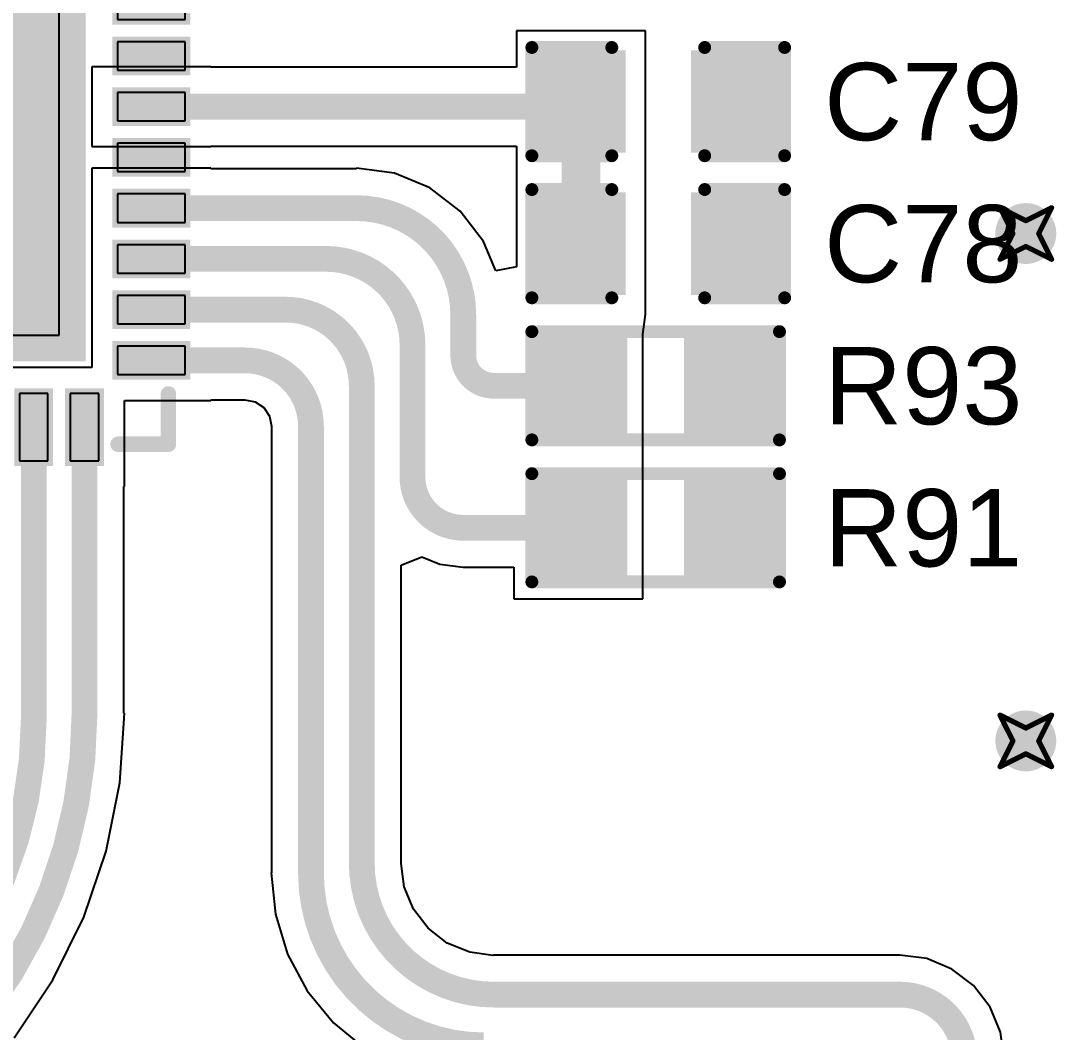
# Model space of a CAD drawing. Header units: inches. Extents: x -0.03 to 9.71, y 0.01 to 4.44.
# Drawn here: x 3.4292 to 3.8307, y 1.5208 to 1.9133 of the extents above; entities that cross this region are included whole.
import ezdxf

# ---------------------------------------------------------------- set-up
doc = ezdxf.new("R2010")
doc.units = ezdxf.units.IN
doc.header["$MEASUREMENT"] = 0
for name, color, linetype in [('Bottom Layer', 5, 'Continuous'), ('Drill Drawing', 1, 'Continuous'), ('Layer 1', 16, 'Continuous'), ('Layer 2', 76, 'Continuous'), ('Top Layer', 1, 'Continuous'), ('Top Overlay', 2, 'Continuous'), ('Top Paste', 8, 'Continuous'), ('Top Solder', 216, 'Continuous'), ('Via Holes', 16, 'Continuous')]:
    doc.layers.add(name, color=color, linetype=linetype)
doc.styles.add('Arial', font='', dxfattribs={"height": 0.2})
doc.styles.get('Arial').set_extended_font_data('Arial')

# ---------------------------------------------------------------- blocks, each defined once
blk = doc.blocks.new('40_LFCSP_WQ__6_6__4')
at = {"layer": 'Top Layer'}
for points in [[(-0.08307, 0.12756), (-0.08307, 0.10138), (-0.09409, 0.10138), (-0.09409, 0.12756)], [(-0.06339, 0.12756), (-0.06339, 0.10138), (-0.07441, 0.10138), (-0.07441, 0.12756)], [(-0.0437, 0.12756), (-0.0437, 0.10138), (-0.05472, 0.10138), (-0.05472, 0.12756)], [(-0.02402, 0.12756), (-0.02402, 0.10138), (-0.03504, 0.10138), (-0.03504, 0.12756)], [(-0.00433, 0.12756), (-0.00433, 0.10138), (-0.01535, 0.10138), (-0.01535, 0.12756)], [(0.01535, 0.12756), (0.01535, 0.10138), (0.00433, 0.10138), (0.00433, 0.12756)], [(0.03504, 0.12756), (0.03504, 0.10138), (0.02402, 0.10138), (0.02402, 0.12756)], [(0.05472, 0.12756), (0.05472, 0.10138), (0.0437, 0.10138), (0.0437, 0.12756)], [(0.07441, 0.12756), (0.07441, 0.10138), (0.06339, 0.10138), (0.06339, 0.12756)], [(0.09409, 0.12756), (0.09409, 0.10138), (0.08307, 0.10138), (0.08307, 0.12756)], [(-0.10138, 0.09409), (-0.10138, 0.08307), (-0.12756, 0.08307), (-0.12756, 0.09409)], [(0.12756, 0.09409), (0.12756, 0.08307), (0.10138, 0.08307), (0.10138, 0.09409)], [(0.08701, 0.08701), (0.08701, -0.08701), (-0.08701, -0.08701), (-0.08701, 0.08701)], [(-0.10138, 0.07441), (-0.10138, 0.06339), (-0.12756, 0.06339), (-0.12756, 0.07441)], [(0.12756, 0.07441), (0.12756, 0.06339), (0.10138, 0.06339), (0.10138, 0.07441)], [(-0.10138, 0.05472), (-0.10138, 0.0437), (-0.12756, 0.0437), (-0.12756, 0.05472)], [(0.12756, 0.05472), (0.12756, 0.0437), (0.10138, 0.0437), (0.10138, 0.05472)], [(-0.10138, 0.03504), (-0.10138, 0.02402), (-0.12756, 0.02402), (-0.12756, 0.03504)], [(0.12756, 0.03504), (0.12756, 0.02402), (0.10138, 0.02402), (0.10138, 0.03504)], [(-0.10138, 0.01535), (-0.10138, 0.00433), (-0.12756, 0.00433), (-0.12756, 0.01535)], [(0.12756, 0.01535), (0.12756, 0.00433), (0.10138, 0.00433), (0.10138, 0.01535)], [(-0.10138, -0.00433), (-0.10138, -0.01535), (-0.12756, -0.01535), (-0.12756, -0.00433)], [(0.12756, -0.00433), (0.12756, -0.01535), (0.10138, -0.01535), (0.10138, -0.00433)], [(-0.10138, -0.02402), (-0.10138, -0.03504), (-0.12756, -0.03504), (-0.12756, -0.02402)], [(0.12756, -0.02402), (0.12756, -0.03504), (0.10138, -0.03504), (0.10138, -0.02402)], [(-0.10138, -0.0437), (-0.10138, -0.05472), (-0.12756, -0.05472), (-0.12756, -0.0437)], [(0.12756, -0.0437), (0.12756, -0.05472), (0.10138, -0.05472), (0.10138, -0.0437)], [(-0.10138, -0.06339), (-0.10138, -0.07441), (-0.12756, -0.07441), (-0.12756, -0.06339)], [(0.12756, -0.06339), (0.12756, -0.07441), (0.10138, -0.07441), (0.10138, -0.06339)], [(-0.10138, -0.08307), (-0.10138, -0.09409), (-0.12756, -0.09409), (-0.12756, -0.08307)], [(0.12756, -0.08307), (0.12756, -0.09409), (0.10138, -0.09409), (0.10138, -0.08307)], [(-0.08307, -0.10138), (-0.08307, -0.12756), (-0.09409, -0.12756), (-0.09409, -0.10138)], [(-0.06339, -0.10138), (-0.06339, -0.12756), (-0.07441, -0.12756), (-0.07441, -0.10138)], [(-0.0437, -0.10138), (-0.0437, -0.12756), (-0.05472, -0.12756), (-0.05472, -0.10138)], [(-0.02402, -0.10138), (-0.02402, -0.12756), (-0.03504, -0.12756), (-0.03504, -0.10138)], [(-0.00433, -0.10138), (-0.00433, -0.12756), (-0.01535, -0.12756), (-0.01535, -0.10138)], [(0.01535, -0.10138), (0.01535, -0.12756), (0.00433, -0.12756), (0.00433, -0.10138)], [(0.03504, -0.10138), (0.03504, -0.12756), (0.02402, -0.12756), (0.02402, -0.10138)], [(0.05472, -0.10138), (0.05472, -0.12756), (0.0437, -0.12756), (0.0437, -0.10138)], [(0.07441, -0.10138), (0.07441, -0.12756), (0.06339, -0.12756), (0.06339, -0.10138)], [(0.09409, -0.10138), (0.09409, -0.12756), (0.08307, -0.12756), (0.08307, -0.10138)]]:
    blk.add_hatch(color=1, dxfattribs=at).paths.add_polyline_path(points)
at = {"layer": 'Top Solder'}
for points in [[(-0.08107, 0.12956), (-0.08107, 0.09938), (-0.09609, 0.09938), (-0.09609, 0.12956)], [(-0.06139, 0.12956), (-0.06139, 0.09938), (-0.07641, 0.09938), (-0.07641, 0.12956)], [(-0.0417, 0.12956), (-0.0417, 0.09938), (-0.05672, 0.09938), (-0.05672, 0.12956)], [(-0.02202, 0.12956), (-0.02202, 0.09938), (-0.03704, 0.09938), (-0.03704, 0.12956)], [(-0.00233, 0.12956), (-0.00233, 0.09938), (-0.01735, 0.09938), (-0.01735, 0.12956)], [(0.01735, 0.12956), (0.01735, 0.09938), (0.00233, 0.09938), (0.00233, 0.12956)], [(0.03704, 0.12956), (0.03704, 0.09938), (0.02202, 0.09938), (0.02202, 0.12956)], [(0.05672, 0.12956), (0.05672, 0.09938), (0.0417, 0.09938), (0.0417, 0.12956)], [(0.07641, 0.12956), (0.07641, 0.09938), (0.06139, 0.09938), (0.06139, 0.12956)], [(0.09609, 0.12956), (0.09609, 0.09938), (0.08107, 0.09938), (0.08107, 0.12956)], [(-0.09938, 0.09609), (-0.09938, 0.08107), (-0.12956, 0.08107), (-0.12956, 0.09609)], [(0.12956, 0.09609), (0.12956, 0.08107), (0.09938, 0.08107), (0.09938, 0.09609)], [(0.08901, 0.08901), (0.08901, -0.08901), (-0.08901, -0.08901), (-0.08901, 0.08901)], [(-0.09938, 0.07641), (-0.09938, 0.06139), (-0.12956, 0.06139), (-0.12956, 0.07641)], [(0.12956, 0.07641), (0.12956, 0.06139), (0.09938, 0.06139), (0.09938, 0.07641)], [(-0.09938, 0.05672), (-0.09938, 0.0417), (-0.12956, 0.0417), (-0.12956, 0.05672)], [(0.12956, 0.05672), (0.12956, 0.0417), (0.09938, 0.0417), (0.09938, 0.05672)], [(-0.09938, 0.03704), (-0.09938, 0.02202), (-0.12956, 0.02202), (-0.12956, 0.03704)], [(0.12956, 0.03704), (0.12956, 0.02202), (0.09938, 0.02202), (0.09938, 0.03704)], [(-0.09938, 0.01735), (-0.09938, 0.00233), (-0.12956, 0.00233), (-0.12956, 0.01735)], [(0.12956, 0.01735), (0.12956, 0.00233), (0.09938, 0.00233), (0.09938, 0.01735)], [(-0.09938, -0.00233), (-0.09938, -0.01735), (-0.12956, -0.01735), (-0.12956, -0.00233)], [(0.12956, -0.00233), (0.12956, -0.01735), (0.09938, -0.01735), (0.09938, -0.00233)], [(-0.09938, -0.02202), (-0.09938, -0.03704), (-0.12956, -0.03704), (-0.12956, -0.02202)], [(0.12956, -0.02202), (0.12956, -0.03704), (0.09938, -0.03704), (0.09938, -0.02202)], [(-0.09938, -0.0417), (-0.09938, -0.05672), (-0.12956, -0.05672), (-0.12956, -0.0417)], [(0.12956, -0.0417), (0.12956, -0.05672), (0.09938, -0.05672), (0.09938, -0.0417)], [(-0.09938, -0.06139), (-0.09938, -0.07641), (-0.12956, -0.07641), (-0.12956, -0.06139)], [(0.12956, -0.06139), (0.12956, -0.07641), (0.09938, -0.07641), (0.09938, -0.06139)], [(-0.09938, -0.08107), (-0.09938, -0.09609), (-0.12956, -0.09609), (-0.12956, -0.08107)], [(0.12956, -0.08107), (0.12956, -0.09609), (0.09938, -0.09609), (0.09938, -0.08107)], [(-0.08107, -0.09938), (-0.08107, -0.12956), (-0.09609, -0.12956), (-0.09609, -0.09938)], [(-0.06139, -0.09938), (-0.06139, -0.12956), (-0.07641, -0.12956), (-0.07641, -0.09938)], [(-0.0417, -0.09938), (-0.0417, -0.12956), (-0.05672, -0.12956), (-0.05672, -0.09938)], [(-0.02202, -0.09938), (-0.02202, -0.12956), (-0.03704, -0.12956), (-0.03704, -0.09938)], [(-0.00233, -0.09938), (-0.00233, -0.12956), (-0.01735, -0.12956), (-0.01735, -0.09938)], [(0.01735, -0.09938), (0.01735, -0.12956), (0.00233, -0.12956), (0.00233, -0.09938)], [(0.03704, -0.09938), (0.03704, -0.12956), (0.02202, -0.12956), (0.02202, -0.09938)], [(0.05672, -0.09938), (0.05672, -0.12956), (0.0417, -0.12956), (0.0417, -0.09938)], [(0.07641, -0.09938), (0.07641, -0.12956), (0.06139, -0.12956), (0.06139, -0.09938)], [(0.09609, -0.09938), (0.09609, -0.12956), (0.08107, -0.12956), (0.08107, -0.09938)]]:
    blk.add_hatch(color=216, dxfattribs=at).paths.add_polyline_path(points)
at = {"layer": 'Top Overlay'}
for points in [[(-0.12111, 0.12111, 0.006, 0.006, 0), (-0.10159, 0.12111, 0.006, 0.006, 0)], [(-0.12111, 0.12111, 0.006, 0.006, 0), (-0.12111, 0.10159, 0.006, 0.006, 0)], [(0.10159, 0.12111, 0.006, 0.006, 0), (0.12111, 0.12111, 0.006, 0.006, 0)], [(0.12111, 0.12111, 0.006, 0.006, 0), (0.12111, 0.10159, 0.006, 0.006, 0)], [(-0.13847, 0.09358, 0.005, 0.005, 0), (-0.13847, 0.08358, 0.005, 0.005, 0)], [(-0.13847, 0.09358, 0.005, 0.005, 0), (-0.13347, 0.08858, 0.005, 0.005, 0)], [(-0.13347, 0.08858, 0.005, 0.005, 0), (-0.13847, 0.08358, 0.005, 0.005, 0)], [(-0.12111, -0.10159, 0.006, 0.006, 0), (-0.12111, -0.12111, 0.006, 0.006, 0)], [(0.12111, -0.10159, 0.006, 0.006, 0), (0.12111, -0.12111, 0.006, 0.006, 0)], [(-0.12111, -0.12111, 0.006, 0.006, 0), (-0.10159, -0.12111, 0.006, 0.006, 0)], [(0.10159, -0.12111, 0.006, 0.006, 0), (0.12111, -0.12111, 0.006, 0.006, 0)]]:
    blk.add_lwpolyline(points, format="xyseb", dxfattribs=at)
for points in [[(-0.12261, 0.12111, 0.003, 0.003, 1), (-0.11961, 0.12111, 0.003, 0.003, 1)], [(-0.12261, 0.12111, 0.003, 0.003, 1), (-0.11961, 0.12111, 0.003, 0.003, 1)], [(-0.10309, 0.12111, 0.003, 0.003, 1), (-0.10009, 0.12111, 0.003, 0.003, 1)], [(0.10009, 0.12111, 0.003, 0.003, 1), (0.10309, 0.12111, 0.003, 0.003, 1)], [(0.11961, 0.12111, 0.003, 0.003, 1), (0.12261, 0.12111, 0.003, 0.003, 1)], [(0.11961, 0.12111, 0.003, 0.003, 1), (0.12261, 0.12111, 0.003, 0.003, 1)], [(-0.12261, 0.10159, 0.003, 0.003, 1), (-0.11961, 0.10159, 0.003, 0.003, 1)], [(0.11961, 0.10159, 0.003, 0.003, 1), (0.12261, 0.10159, 0.003, 0.003, 1)], [(-0.13972, 0.09358, 0.0025, 0.0025, 1), (-0.13722, 0.09358, 0.0025, 0.0025, 1)], [(-0.13972, 0.09358, 0.0025, 0.0025, 1), (-0.13722, 0.09358, 0.0025, 0.0025, 1)], [(-0.13472, 0.08858, 0.0025, 0.0025, 1), (-0.13222, 0.08858, 0.0025, 0.0025, 1)], [(-0.13472, 0.08858, 0.0025, 0.0025, 1), (-0.13222, 0.08858, 0.0025, 0.0025, 1)], [(-0.13972, 0.08358, 0.0025, 0.0025, 1), (-0.13722, 0.08358, 0.0025, 0.0025, 1)], [(-0.13972, 0.08358, 0.0025, 0.0025, 1), (-0.13722, 0.08358, 0.0025, 0.0025, 1)], [(-0.12261, -0.10159, 0.003, 0.003, 1), (-0.11961, -0.10159, 0.003, 0.003, 1)], [(0.11961, -0.10159, 0.003, 0.003, 1), (0.12261, -0.10159, 0.003, 0.003, 1)], [(-0.12261, -0.12111, 0.003, 0.003, 1), (-0.11961, -0.12111, 0.003, 0.003, 1)], [(-0.12261, -0.12111, 0.003, 0.003, 1), (-0.11961, -0.12111, 0.003, 0.003, 1)], [(-0.10309, -0.12111, 0.003, 0.003, 1), (-0.10009, -0.12111, 0.003, 0.003, 1)], [(0.10009, -0.12111, 0.003, 0.003, 1), (0.10309, -0.12111, 0.003, 0.003, 1)], [(0.11961, -0.12111, 0.003, 0.003, 1), (0.12261, -0.12111, 0.003, 0.003, 1)], [(0.11961, -0.12111, 0.003, 0.003, 1), (0.12261, -0.12111, 0.003, 0.003, 1)]]:
    blk.add_lwpolyline(points, format="xyseb", close=True, dxfattribs=at)
at = {"layer": 'Top Paste'}
for p, q in [((-0.09409, 0.12756), (-0.09409, 0.10138)), ((-0.08307, 0.12756), (-0.09409, 0.12756)), ((-0.08307, 0.10138), (-0.08307, 0.12756)), ((-0.07441, 0.12756), (-0.07441, 0.10138)), ((-0.06339, 0.12756), (-0.07441, 0.12756)), ((-0.06339, 0.10138), (-0.06339, 0.12756)), ((-0.05472, 0.12756), (-0.05472, 0.10138)), ((-0.0437, 0.12756), (-0.05472, 0.12756)), ((-0.0437, 0.10138), (-0.0437, 0.12756)), ((-0.03504, 0.12756), (-0.03504, 0.10138)), ((-0.02402, 0.12756), (-0.03504, 0.12756)), ((-0.02402, 0.10138), (-0.02402, 0.12756)), ((-0.01535, 0.12756), (-0.01535, 0.10138)), ((-0.00433, 0.12756), (-0.01535, 0.12756)), ((-0.00433, 0.10138), (-0.00433, 0.12756)), ((0.01535, 0.12756), (0.00433, 0.12756)), ((0.00433, 0.12756), (0.00433, 0.10138)), ((0.01535, 0.10138), (0.01535, 0.12756)), ((0.03504, 0.12756), (0.02402, 0.12756)), ((0.02402, 0.12756), (0.02402, 0.10138)), ((0.03504, 0.10138), (0.03504, 0.12756)), ((0.05472, 0.12756), (0.0437, 0.12756)), ((0.0437, 0.12756), (0.0437, 0.10138)), ((0.05472, 0.10138), (0.05472, 0.12756)), ((0.07441, 0.12756), (0.06339, 0.12756)), ((0.06339, 0.12756), (0.06339, 0.10138)), ((0.07441, 0.10138), (0.07441, 0.12756)), ((0.08307, 0.12756), (0.08307, 0.10138)), ((0.09409, 0.12756), (0.08307, 0.12756)), ((0.09409, 0.10138), (0.09409, 0.12756)), ((-0.09409, 0.10138), (-0.08307, 0.10138)), ((-0.07441, 0.10138), (-0.06339, 0.10138)), ((-0.05472, 0.10138), (-0.0437, 0.10138)), ((-0.03504, 0.10138), (-0.02402, 0.10138)), ((-0.01535, 0.10138), (-0.00433, 0.10138)), ((0.00433, 0.10138), (0.01535, 0.10138)), ((0.02402, 0.10138), (0.03504, 0.10138)), ((0.0437, 0.10138), (0.05472, 0.10138)), ((0.06339, 0.10138), (0.07441, 0.10138)), ((0.08307, 0.10138), (0.09409, 0.10138)), ((-0.12756, 0.09409), (-0.12756, 0.08307)), ((-0.10138, 0.09409), (-0.12756, 0.09409)), ((-0.10138, 0.08307), (-0.10138, 0.09409)), ((0.10138, 0.09409), (0.10138, 0.08307)), ((0.12756, 0.09409), (0.10138, 0.09409)), ((0.12756, 0.08307), (0.12756, 0.09409)), ((-0.12756, 0.08307), (-0.10138, 0.08307)), ((0.10138, 0.08307), (0.12756, 0.08307)), ((-0.07874, 0.07874), (-0.07874, -0.07874)), ((0.07874, 0.07874), (-0.07874, 0.07874)), ((0.07874, -0.07874), (0.07874, 0.07874)), ((-0.12756, 0.07441), (-0.12756, 0.06339)), ((-0.10138, 0.07441), (-0.12756, 0.07441)), ((-0.10138, 0.06339), (-0.10138, 0.07441)), ((0.10138, 0.07441), (0.10138, 0.06339)), ((0.12756, 0.07441), (0.10138, 0.07441)), ((0.12756, 0.06339), (0.12756, 0.07441)), ((-0.12756, 0.06339), (-0.10138, 0.06339)), ((0.10138, 0.06339), (0.12756, 0.06339)), ((-0.10138, 0.05472), (-0.12756, 0.05472)), ((-0.12756, 0.05472), (-0.12756, 0.0437)), ((-0.10138, 0.0437), (-0.10138, 0.05472)), ((0.10138, 0.05472), (0.10138, 0.0437)), ((0.12756, 0.05472), (0.10138, 0.05472)), ((0.12756, 0.0437), (0.12756, 0.05472)), ((-0.12756, 0.0437), (-0.10138, 0.0437)), ((0.10138, 0.0437), (0.12756, 0.0437)), ((-0.10138, 0.03504), (-0.12756, 0.03504)), ((-0.12756, 0.03504), (-0.12756, 0.02402)), ((-0.10138, 0.02402), (-0.10138, 0.03504)), ((0.10138, 0.03504), (0.10138, 0.02402)), ((0.12756, 0.03504), (0.10138, 0.03504)), ((0.12756, 0.02402), (0.12756, 0.03504)), ((-0.12756, 0.02402), (-0.10138, 0.02402)), ((0.10138, 0.02402), (0.12756, 0.02402)), ((-0.10138, 0.01535), (-0.12756, 0.01535)), ((-0.12756, 0.01535), (-0.12756, 0.00433)), ((-0.10138, 0.00433), (-0.10138, 0.01535)), ((0.10138, 0.01535), (0.10138, 0.00433)), ((0.12756, 0.01535), (0.10138, 0.01535)), ((0.12756, 0.00433), (0.12756, 0.01535)), ((-0.12756, 0.00433), (-0.10138, 0.00433)), ((0.10138, 0.00433), (0.12756, 0.00433)), ((-0.10138, -0.00433), (-0.12756, -0.00433)), ((-0.12756, -0.00433), (-0.12756, -0.01535)), ((-0.10138, -0.01535), (-0.10138, -0.00433)), ((0.10138, -0.00433), (0.10138, -0.01535)), ((0.12756, -0.00433), (0.10138, -0.00433)), ((0.12756, -0.01535), (0.12756, -0.00433)), ((-0.12756, -0.01535), (-0.10138, -0.01535)), ((0.10138, -0.01535), (0.12756, -0.01535)), ((-0.10138, -0.02402), (-0.12756, -0.02402)), ((-0.12756, -0.02402), (-0.12756, -0.03504)), ((-0.10138, -0.03504), (-0.10138, -0.02402)), ((0.10138, -0.02402), (0.10138, -0.03504)), ((0.12756, -0.02402), (0.10138, -0.02402)), ((0.12756, -0.03504), (0.12756, -0.02402)), ((-0.12756, -0.03504), (-0.10138, -0.03504)), ((0.10138, -0.03504), (0.12756, -0.03504)), ((-0.10138, -0.0437), (-0.12756, -0.0437)), ((-0.12756, -0.0437), (-0.12756, -0.05472)), ((-0.10138, -0.05472), (-0.10138, -0.0437)), ((0.10138, -0.0437), (0.10138, -0.05472)), ((0.12756, -0.0437), (0.10138, -0.0437)), ((0.12756, -0.05472), (0.12756, -0.0437)), ((-0.12756, -0.05472), (-0.10138, -0.05472)), ((0.10138, -0.05472), (0.12756, -0.05472)), ((-0.10138, -0.06339), (-0.12756, -0.06339)), ((-0.12756, -0.06339), (-0.12756, -0.07441)), ((-0.10138, -0.07441), (-0.10138, -0.06339)), ((0.12756, -0.06339), (0.10138, -0.06339)), ((0.10138, -0.06339), (0.10138, -0.07441)), ((0.12756, -0.07441), (0.12756, -0.06339)), ((-0.12756, -0.07441), (-0.10138, -0.07441)), ((0.10138, -0.07441), (0.12756, -0.07441)), ((-0.07874, -0.07874), (0.07874, -0.07874)), ((-0.10138, -0.08307), (-0.12756, -0.08307)), ((-0.12756, -0.08307), (-0.12756, -0.09409)), ((-0.10138, -0.09409), (-0.10138, -0.08307)), ((0.12756, -0.08307), (0.10138, -0.08307)), ((0.10138, -0.08307), (0.10138, -0.09409)), ((0.12756, -0.09409), (0.12756, -0.08307)), ((-0.12756, -0.09409), (-0.10138, -0.09409)), ((0.10138, -0.09409), (0.12756, -0.09409)), ((-0.08307, -0.10138), (-0.09409, -0.10138)), ((-0.09409, -0.10138), (-0.09409, -0.12756)), ((-0.08307, -0.12756), (-0.08307, -0.10138)), ((-0.06339, -0.10138), (-0.07441, -0.10138)), ((-0.07441, -0.10138), (-0.07441, -0.12756)), ((-0.06339, -0.12756), (-0.06339, -0.10138)), ((-0.0437, -0.10138), (-0.05472, -0.10138)), ((-0.05472, -0.10138), (-0.05472, -0.12756)), ((-0.0437, -0.12756), (-0.0437, -0.10138)), ((-0.02402, -0.10138), (-0.03504, -0.10138)), ((-0.03504, -0.10138), (-0.03504, -0.12756)), ((-0.02402, -0.12756), (-0.02402, -0.10138)), ((-0.00433, -0.10138), (-0.01535, -0.10138)), ((-0.01535, -0.10138), (-0.01535, -0.12756)), ((-0.00433, -0.12756), (-0.00433, -0.10138)), ((0.01535, -0.10138), (0.00433, -0.10138)), ((0.00433, -0.10138), (0.00433, -0.12756)), ((0.01535, -0.12756), (0.01535, -0.10138)), ((0.03504, -0.10138), (0.02402, -0.10138)), ((0.02402, -0.10138), (0.02402, -0.12756)), ((0.03504, -0.12756), (0.03504, -0.10138)), ((0.05472, -0.10138), (0.0437, -0.10138)), ((0.0437, -0.10138), (0.0437, -0.12756)), ((0.05472, -0.12756), (0.05472, -0.10138)), ((0.07441, -0.10138), (0.06339, -0.10138)), ((0.06339, -0.10138), (0.06339, -0.12756)), ((0.07441, -0.12756), (0.07441, -0.10138)), ((0.08307, -0.10138), (0.08307, -0.12756)), ((0.09409, -0.10138), (0.08307, -0.10138)), ((0.09409, -0.12756), (0.09409, -0.10138)), ((-0.09409, -0.12756), (-0.08307, -0.12756)), ((-0.07441, -0.12756), (-0.06339, -0.12756)), ((-0.05472, -0.12756), (-0.0437, -0.12756)), ((-0.03504, -0.12756), (-0.02402, -0.12756)), ((-0.01535, -0.12756), (-0.00433, -0.12756)), ((0.00433, -0.12756), (0.01535, -0.12756)), ((0.02402, -0.12756), (0.03504, -0.12756)), ((0.0437, -0.12756), (0.05472, -0.12756)), ((0.06339, -0.12756), (0.07441, -0.12756)), ((0.08307, -0.12756), (0.09409, -0.12756))]:
    blk.add_line(p, q, dxfattribs=at)
blk = doc.blocks.new('R___0603_14')
at = {"layer": 'Top Layer'}
for points in [[(-0.015, 0.0175), (-0.015, -0.0175), (-0.045, -0.0175), (-0.045, 0.0175)], [(0.045, 0.0175), (0.045, -0.0175), (0.015, -0.0175), (0.015, 0.0175)]]:
    blk.add_hatch(color=1, dxfattribs=at).paths.add_polyline_path(points)
at = {"layer": 'Top Paste'}
for points in [[(-0.015, 0.0175), (-0.015, -0.0175), (-0.045, -0.0175), (-0.045, 0.0175)], [(0.045, 0.0175), (0.045, -0.0175), (0.015, -0.0175), (0.015, 0.0175)]]:
    blk.add_hatch(color=8, dxfattribs=at).paths.add_polyline_path(points)
at = {"layer": 'Top Solder'}
for points in [[(-0.011, 0.0215), (-0.011, -0.0215), (-0.049, -0.0215), (-0.049, 0.0215)], [(0.049, 0.0215), (0.049, -0.0215), (0.011, -0.0215), (0.011, 0.0215)]]:
    blk.add_hatch(color=216, dxfattribs=at).paths.add_polyline_path(points)
at = {"layer": 'Top Overlay'}
for points in [[(-0.048, 0.021, 0.005, 0.005, 0), (0.048, 0.021, 0.005, 0.005, 0)], [(-0.048, -0.021, 0.005, 0.005, 0), (-0.048, 0.021, 0.005, 0.005, 0)], [(0.048, -0.021, 0.005, 0.005, 0), (0.048, 0.021, 0.005, 0.005, 0)], [(-0.048, -0.021, 0.005, 0.005, 0), (0.048, -0.021, 0.005, 0.005, 0)]]:
    blk.add_lwpolyline(points, format="xyseb", dxfattribs=at)
for points in [[(-0.04925, 0.021, 0.0025, 0.0025, 1), (-0.04675, 0.021, 0.0025, 0.0025, 1)], [(-0.04925, 0.021, 0.0025, 0.0025, 1), (-0.04675, 0.021, 0.0025, 0.0025, 1)], [(0.04675, 0.021, 0.0025, 0.0025, 1), (0.04925, 0.021, 0.0025, 0.0025, 1)], [(0.04675, 0.021, 0.0025, 0.0025, 1), (0.04925, 0.021, 0.0025, 0.0025, 1)], [(-0.04925, -0.021, 0.0025, 0.0025, 1), (-0.04675, -0.021, 0.0025, 0.0025, 1)], [(-0.04925, -0.021, 0.0025, 0.0025, 1), (-0.04675, -0.021, 0.0025, 0.0025, 1)], [(0.04675, -0.021, 0.0025, 0.0025, 1), (0.04925, -0.021, 0.0025, 0.0025, 1)], [(0.04675, -0.021, 0.0025, 0.0025, 1), (0.04925, -0.021, 0.0025, 0.0025, 1)]]:
    blk.add_lwpolyline(points, format="xyseb", close=True, dxfattribs=at)
blk = doc.blocks.new('R___0603_15')
at = {"layer": 'Top Layer'}
for points in [[(-0.015, 0.0175), (-0.015, -0.0175), (-0.045, -0.0175), (-0.045, 0.0175)], [(0.045, 0.0175), (0.045, -0.0175), (0.015, -0.0175), (0.015, 0.0175)]]:
    blk.add_hatch(color=1, dxfattribs=at).paths.add_polyline_path(points)
at = {"layer": 'Top Paste'}
for points in [[(-0.015, 0.0175), (-0.015, -0.0175), (-0.045, -0.0175), (-0.045, 0.0175)], [(0.045, 0.0175), (0.045, -0.0175), (0.015, -0.0175), (0.015, 0.0175)]]:
    blk.add_hatch(color=8, dxfattribs=at).paths.add_polyline_path(points)
at = {"layer": 'Top Solder'}
for points in [[(-0.011, 0.0215), (-0.011, -0.0215), (-0.049, -0.0215), (-0.049, 0.0215)], [(0.049, 0.0215), (0.049, -0.0215), (0.011, -0.0215), (0.011, 0.0215)]]:
    blk.add_hatch(color=216, dxfattribs=at).paths.add_polyline_path(points)
at = {"layer": 'Top Overlay'}
for points in [[(0.048, 0.021, 0.005, 0.005, 0), (-0.048, 0.021, 0.005, 0.005, 0)], [(-0.048, 0.021, 0.005, 0.005, 0), (-0.048, -0.021, 0.005, 0.005, 0)], [(0.048, 0.021, 0.005, 0.005, 0), (0.048, -0.021, 0.005, 0.005, 0)], [(0.048, -0.021, 0.005, 0.005, 0), (-0.048, -0.021, 0.005, 0.005, 0)]]:
    blk.add_lwpolyline(points, format="xyseb", dxfattribs=at)
for points in [[(-0.04925, 0.021, 0.0025, 0.0025, 1), (-0.04675, 0.021, 0.0025, 0.0025, 1)], [(-0.04925, 0.021, 0.0025, 0.0025, 1), (-0.04675, 0.021, 0.0025, 0.0025, 1)], [(0.04675, 0.021, 0.0025, 0.0025, 1), (0.04925, 0.021, 0.0025, 0.0025, 1)], [(0.04675, 0.021, 0.0025, 0.0025, 1), (0.04925, 0.021, 0.0025, 0.0025, 1)], [(-0.04925, -0.021, 0.0025, 0.0025, 1), (-0.04675, -0.021, 0.0025, 0.0025, 1)], [(-0.04925, -0.021, 0.0025, 0.0025, 1), (-0.04675, -0.021, 0.0025, 0.0025, 1)], [(0.04675, -0.021, 0.0025, 0.0025, 1), (0.04925, -0.021, 0.0025, 0.0025, 1)], [(0.04675, -0.021, 0.0025, 0.0025, 1), (0.04925, -0.021, 0.0025, 0.0025, 1)]]:
    blk.add_lwpolyline(points, format="xyseb", close=True, dxfattribs=at)
blk = doc.blocks.new('C___0603_127')
at = {"layer": 'Top Layer'}
for points in [[(-0.015, 0.0175), (-0.015, -0.0175), (-0.045, -0.0175), (-0.045, 0.0175)], [(0.045, 0.0175), (0.045, -0.0175), (0.015, -0.0175), (0.015, 0.0175)]]:
    blk.add_hatch(color=1, dxfattribs=at).paths.add_polyline_path(points)
at = {"layer": 'Top Paste'}
for points in [[(-0.015, 0.0175), (-0.015, -0.0175), (-0.045, -0.0175), (-0.045, 0.0175)], [(0.045, 0.0175), (0.045, -0.0175), (0.015, -0.0175), (0.015, 0.0175)]]:
    blk.add_hatch(color=8, dxfattribs=at).paths.add_polyline_path(points)
at = {"layer": 'Top Solder'}
for points in [[(-0.01264, 0.01986), (-0.01264, -0.01986), (-0.04736, -0.01986), (-0.04736, 0.01986)], [(0.04736, 0.01986), (0.04736, -0.01986), (0.01264, -0.01986), (0.01264, 0.01986)]]:
    blk.add_hatch(color=216, dxfattribs=at).paths.add_polyline_path(points)
at = {"layer": 'Top Overlay'}
for points in [[(-0.018, 0.021, 0.005, 0.005, 0), (-0.049, 0.021, 0.005, 0.005, 0)], [(-0.049, 0.021, 0.005, 0.005, 0), (-0.049, -0.021, 0.005, 0.005, 0)], [(0.049, 0.021, 0.005, 0.005, 0), (0.018, 0.021, 0.005, 0.005, 0)], [(0.049, 0.021, 0.005, 0.005, 0), (0.049, -0.021, 0.005, 0.005, 0)], [(-0.018, -0.021, 0.005, 0.005, 0), (-0.049, -0.021, 0.005, 0.005, 0)], [(0.049, -0.021, 0.005, 0.005, 0), (0.018, -0.021, 0.005, 0.005, 0)]]:
    blk.add_lwpolyline(points, format="xyseb", dxfattribs=at)
for points in [[(-0.05025, 0.021, 0.0025, 0.0025, 1), (-0.04775, 0.021, 0.0025, 0.0025, 1)], [(-0.05025, 0.021, 0.0025, 0.0025, 1), (-0.04775, 0.021, 0.0025, 0.0025, 1)], [(-0.01925, 0.021, 0.0025, 0.0025, 1), (-0.01675, 0.021, 0.0025, 0.0025, 1)], [(0.01675, 0.021, 0.0025, 0.0025, 1), (0.01925, 0.021, 0.0025, 0.0025, 1)], [(0.04775, 0.021, 0.0025, 0.0025, 1), (0.05025, 0.021, 0.0025, 0.0025, 1)], [(0.04775, 0.021, 0.0025, 0.0025, 1), (0.05025, 0.021, 0.0025, 0.0025, 1)], [(-0.05025, -0.021, 0.0025, 0.0025, 1), (-0.04775, -0.021, 0.0025, 0.0025, 1)], [(-0.05025, -0.021, 0.0025, 0.0025, 1), (-0.04775, -0.021, 0.0025, 0.0025, 1)], [(-0.01925, -0.021, 0.0025, 0.0025, 1), (-0.01675, -0.021, 0.0025, 0.0025, 1)], [(0.01675, -0.021, 0.0025, 0.0025, 1), (0.01925, -0.021, 0.0025, 0.0025, 1)], [(0.04775, -0.021, 0.0025, 0.0025, 1), (0.05025, -0.021, 0.0025, 0.0025, 1)], [(0.04775, -0.021, 0.0025, 0.0025, 1), (0.05025, -0.021, 0.0025, 0.0025, 1)]]:
    blk.add_lwpolyline(points, format="xyseb", close=True, dxfattribs=at)
blk = doc.blocks.new('C___0603_128')
at = {"layer": 'Top Layer'}
for points in [[(-0.015, 0.0175), (-0.015, -0.0175), (-0.045, -0.0175), (-0.045, 0.0175)], [(0.045, 0.0175), (0.045, -0.0175), (0.015, -0.0175), (0.015, 0.0175)]]:
    blk.add_hatch(color=1, dxfattribs=at).paths.add_polyline_path(points)
at = {"layer": 'Top Paste'}
for points in [[(-0.015, 0.0175), (-0.015, -0.0175), (-0.045, -0.0175), (-0.045, 0.0175)], [(0.045, 0.0175), (0.045, -0.0175), (0.015, -0.0175), (0.015, 0.0175)]]:
    blk.add_hatch(color=8, dxfattribs=at).paths.add_polyline_path(points)
at = {"layer": 'Top Solder'}
for points in [[(-0.01264, 0.01986), (-0.01264, -0.01986), (-0.04736, -0.01986), (-0.04736, 0.01986)], [(0.04736, 0.01986), (0.04736, -0.01986), (0.01264, -0.01986), (0.01264, 0.01986)]]:
    blk.add_hatch(color=216, dxfattribs=at).paths.add_polyline_path(points)
at = {"layer": 'Top Overlay'}
for points in [[(-0.018, 0.021, 0.005, 0.005, 0), (-0.049, 0.021, 0.005, 0.005, 0)], [(-0.049, 0.021, 0.005, 0.005, 0), (-0.049, -0.021, 0.005, 0.005, 0)], [(0.049, 0.021, 0.005, 0.005, 0), (0.018, 0.021, 0.005, 0.005, 0)], [(0.049, 0.021, 0.005, 0.005, 0), (0.049, -0.021, 0.005, 0.005, 0)], [(-0.018, -0.021, 0.005, 0.005, 0), (-0.049, -0.021, 0.005, 0.005, 0)], [(0.049, -0.021, 0.005, 0.005, 0), (0.018, -0.021, 0.005, 0.005, 0)]]:
    blk.add_lwpolyline(points, format="xyseb", dxfattribs=at)
for points in [[(-0.05025, 0.021, 0.0025, 0.0025, 1), (-0.04775, 0.021, 0.0025, 0.0025, 1)], [(-0.05025, 0.021, 0.0025, 0.0025, 1), (-0.04775, 0.021, 0.0025, 0.0025, 1)], [(-0.01925, 0.021, 0.0025, 0.0025, 1), (-0.01675, 0.021, 0.0025, 0.0025, 1)], [(0.01675, 0.021, 0.0025, 0.0025, 1), (0.01925, 0.021, 0.0025, 0.0025, 1)], [(0.04775, 0.021, 0.0025, 0.0025, 1), (0.05025, 0.021, 0.0025, 0.0025, 1)], [(0.04775, 0.021, 0.0025, 0.0025, 1), (0.05025, 0.021, 0.0025, 0.0025, 1)], [(-0.05025, -0.021, 0.0025, 0.0025, 1), (-0.04775, -0.021, 0.0025, 0.0025, 1)], [(-0.05025, -0.021, 0.0025, 0.0025, 1), (-0.04775, -0.021, 0.0025, 0.0025, 1)], [(-0.01925, -0.021, 0.0025, 0.0025, 1), (-0.01675, -0.021, 0.0025, 0.0025, 1)], [(0.01675, -0.021, 0.0025, 0.0025, 1), (0.01925, -0.021, 0.0025, 0.0025, 1)], [(0.04775, -0.021, 0.0025, 0.0025, 1), (0.05025, -0.021, 0.0025, 0.0025, 1)], [(0.04775, -0.021, 0.0025, 0.0025, 1), (0.05025, -0.021, 0.0025, 0.0025, 1)]]:
    blk.add_lwpolyline(points, format="xyseb", close=True, dxfattribs=at)

msp = doc.modelspace()

# ---------------------------------------------------------------- hatches: boundary and pattern name
at = {"layer": 'Bottom Layer'}
h = msp.add_hatch(color=5, dxfattribs=at)
edge = h.paths.add_edge_path()
edge.add_arc((3.8189, 1.83071), 0.01181, 0, 360)
h = msp.add_hatch(color=5, dxfattribs=at)
edge = h.paths.add_edge_path()
edge.add_arc((3.8189, 1.63386), 0.01181, 0, 360)
at = {"layer": 'Layer 1'}
h = msp.add_hatch(color=16, dxfattribs=at)
edge = h.paths.add_edge_path()
edge.add_arc((3.8189, 1.83071), 0.01181, 0, 360)
h = msp.add_hatch(color=16, dxfattribs=at)
edge = h.paths.add_edge_path()
edge.add_arc((3.8189, 1.63386), 0.01181, 0, 360)
at = {"layer": 'Layer 2'}
h = msp.add_hatch(color=76, dxfattribs=at)
edge = h.paths.add_edge_path()
edge.add_arc((3.8189, 1.83071), 0.01181, 0, 360)
h = msp.add_hatch(color=76, dxfattribs=at)
edge = h.paths.add_edge_path()
edge.add_arc((3.8189, 1.63386), 0.01181, 0, 360)
at = {"layer": 'Top Layer'}
h = msp.add_hatch(color=1, dxfattribs=at)
edge = h.paths.add_edge_path()
edge.add_arc((3.8189, 1.83071), 0.01181, 0, 360)
h = msp.add_hatch(color=1, dxfattribs=at)
edge = h.paths.add_edge_path()
edge.add_arc((3.8189, 1.63386), 0.01181, 0, 360)
at = {"layer": 'Via Holes'}
h = msp.add_hatch(color=7, dxfattribs=at)
edge = h.paths.add_edge_path()
edge.add_arc((3.8189, 1.83071), 0.00591, 0, 360)
h = msp.add_hatch(color=7, dxfattribs=at)
edge = h.paths.add_edge_path()
edge.add_arc((3.8189, 1.63386), 0.00591, 0, 360)

# ---------------------------------------------------------------- linework, layer by layer
at = {"layer": 'Drill Drawing'}
for points in [[(3.8089, 1.84071, 0.002, 0.002, 0), (3.8189, 1.83571, 0.002, 0.002, 0)], [(3.8089, 1.84071, 0.002, 0.002, 0), (3.8139, 1.83071, 0.002, 0.002, 0)], [(3.8189, 1.83571, 0.002, 0.002, 0), (3.8289, 1.84071, 0.002, 0.002, 0)], [(3.8239, 1.83071, 0.002, 0.002, 0), (3.8289, 1.84071, 0.002, 0.002, 0)], [(3.8089, 1.82071, 0.002, 0.002, 0), (3.8139, 1.83071, 0.002, 0.002, 0)], [(3.8239, 1.83071, 0.002, 0.002, 0), (3.8289, 1.82071, 0.002, 0.002, 0)], [(3.8089, 1.82071, 0.002, 0.002, 0), (3.8189, 1.82571, 0.002, 0.002, 0)], [(3.8189, 1.82571, 0.002, 0.002, 0), (3.8289, 1.82071, 0.002, 0.002, 0)], [(3.8089, 1.64386, 0.002, 0.002, 0), (3.8189, 1.63886, 0.002, 0.002, 0)], [(3.8089, 1.64386, 0.002, 0.002, 0), (3.8139, 1.63386, 0.002, 0.002, 0)], [(3.8189, 1.63886, 0.002, 0.002, 0), (3.8289, 1.64386, 0.002, 0.002, 0)], [(3.8239, 1.63386, 0.002, 0.002, 0), (3.8289, 1.64386, 0.002, 0.002, 0)], [(3.8089, 1.62386, 0.002, 0.002, 0), (3.8139, 1.63386, 0.002, 0.002, 0)], [(3.8239, 1.63386, 0.002, 0.002, 0), (3.8289, 1.62386, 0.002, 0.002, 0)], [(3.8089, 1.62386, 0.002, 0.002, 0), (3.8189, 1.62886, 0.002, 0.002, 0)], [(3.8189, 1.62886, 0.002, 0.002, 0), (3.8289, 1.62386, 0.002, 0.002, 0)]]:
    msp.add_lwpolyline(points, format="xyseb", dxfattribs=at)
for points in [[(3.8084, 1.84071, 0.001, 0.001, 1), (3.8094, 1.84071, 0.001, 0.001, 1)], [(3.8084, 1.84071, 0.001, 0.001, 1), (3.8094, 1.84071, 0.001, 0.001, 1)], [(3.8284, 1.84071, 0.001, 0.001, 1), (3.8294, 1.84071, 0.001, 0.001, 1)], [(3.8284, 1.84071, 0.001, 0.001, 1), (3.8294, 1.84071, 0.001, 0.001, 1)], [(3.8184, 1.83571, 0.001, 0.001, 1), (3.8194, 1.83571, 0.001, 0.001, 1)], [(3.8184, 1.83571, 0.001, 0.001, 1), (3.8194, 1.83571, 0.001, 0.001, 1)], [(3.8134, 1.83071, 0.001, 0.001, 1), (3.8144, 1.83071, 0.001, 0.001, 1)], [(3.8134, 1.83071, 0.001, 0.001, 1), (3.8144, 1.83071, 0.001, 0.001, 1)], [(3.8234, 1.83071, 0.001, 0.001, 1), (3.8244, 1.83071, 0.001, 0.001, 1)], [(3.8234, 1.83071, 0.001, 0.001, 1), (3.8244, 1.83071, 0.001, 0.001, 1)], [(3.8184, 1.82571, 0.001, 0.001, 1), (3.8194, 1.82571, 0.001, 0.001, 1)], [(3.8184, 1.82571, 0.001, 0.001, 1), (3.8194, 1.82571, 0.001, 0.001, 1)], [(3.8084, 1.82071, 0.001, 0.001, 1), (3.8094, 1.82071, 0.001, 0.001, 1)], [(3.8084, 1.82071, 0.001, 0.001, 1), (3.8094, 1.82071, 0.001, 0.001, 1)], [(3.8284, 1.82071, 0.001, 0.001, 1), (3.8294, 1.82071, 0.001, 0.001, 1)], [(3.8284, 1.82071, 0.001, 0.001, 1), (3.8294, 1.82071, 0.001, 0.001, 1)], [(3.8084, 1.64386, 0.001, 0.001, 1), (3.8094, 1.64386, 0.001, 0.001, 1)], [(3.8084, 1.64386, 0.001, 0.001, 1), (3.8094, 1.64386, 0.001, 0.001, 1)], [(3.8284, 1.64386, 0.001, 0.001, 1), (3.8294, 1.64386, 0.001, 0.001, 1)], [(3.8284, 1.64386, 0.001, 0.001, 1), (3.8294, 1.64386, 0.001, 0.001, 1)], [(3.8184, 1.63886, 0.001, 0.001, 1), (3.8194, 1.63886, 0.001, 0.001, 1)], [(3.8184, 1.63886, 0.001, 0.001, 1), (3.8194, 1.63886, 0.001, 0.001, 1)], [(3.8134, 1.63386, 0.001, 0.001, 1), (3.8144, 1.63386, 0.001, 0.001, 1)], [(3.8134, 1.63386, 0.001, 0.001, 1), (3.8144, 1.63386, 0.001, 0.001, 1)], [(3.8234, 1.63386, 0.001, 0.001, 1), (3.8244, 1.63386, 0.001, 0.001, 1)], [(3.8234, 1.63386, 0.001, 0.001, 1), (3.8244, 1.63386, 0.001, 0.001, 1)], [(3.8184, 1.62886, 0.001, 0.001, 1), (3.8194, 1.62886, 0.001, 0.001, 1)], [(3.8184, 1.62886, 0.001, 0.001, 1), (3.8194, 1.62886, 0.001, 0.001, 1)], [(3.8084, 1.62386, 0.001, 0.001, 1), (3.8094, 1.62386, 0.001, 0.001, 1)], [(3.8084, 1.62386, 0.001, 0.001, 1), (3.8094, 1.62386, 0.001, 0.001, 1)], [(3.8284, 1.62386, 0.001, 0.001, 1), (3.8294, 1.62386, 0.001, 0.001, 1)], [(3.8284, 1.62386, 0.001, 0.001, 1), (3.8294, 1.62386, 0.001, 0.001, 1)]]:
    msp.add_lwpolyline(points, format="xyseb", close=True, dxfattribs=at)
at = {"layer": 'Top Layer'}
for p, q in [((3.67138, 1.90939), (3.62138, 1.90939)), ((3.62138, 1.90939), (3.62138, 1.89522)), ((3.67138, 1.85439), (3.67138, 1.90939)), ((3.50291, 1.89543), (3.45673, 1.89543)), ((3.45673, 1.89543), (3.45673, 1.86441)), ((3.50291, 1.89522), (3.50291, 1.89543)), ((3.62138, 1.89522), (3.50291, 1.89522)), ((3.45673, 1.86441), (3.50291, 1.86441)), ((3.50291, 1.86441), (3.50291, 1.86463)), ((3.50291, 1.86463), (3.62138, 1.86463)), ((3.62138, 1.86463), (3.62138, 1.85439)), ((3.50291, 1.85606), (3.45673, 1.85606)), ((3.45673, 1.85606), (3.45673, 1.80536)), ((3.50291, 1.85585), (3.50291, 1.85606)), ((3.55945, 1.85585), (3.50291, 1.85585)), ((3.57416, 1.8541), (3.55945, 1.85604)), ((3.55945, 1.85604), (3.55945, 1.85585)), ((3.58786, 1.84842), (3.57416, 1.8541)), ((3.62138, 1.85439), (3.62138, 1.85439)), ((3.62138, 1.85439), (3.62138, 1.85427)), ((3.62138, 1.85427), (3.62138, 1.85427)), ((3.62138, 1.85427), (3.62138, 1.81783)), ((3.67138, 1.85427), (3.67138, 1.85439)), ((3.67138, 1.85439), (3.67138, 1.85439)), ((3.67138, 1.80674), (3.67138, 1.85427)), ((3.67138, 1.85427), (3.67138, 1.85427)), ((3.59963, 1.83939), (3.58786, 1.84842)), ((3.60866, 1.82763), (3.59963, 1.83939)), ((3.61338, 1.81624), (3.60866, 1.82763)), ((3.62138, 1.81783), (3.61338, 1.81624)), ((3.45673, 1.80536), (3.45673, 1.80536)), ((3.45673, 1.80536), (3.45673, 1.79701)), ((3.67138, 1.79927), (3.67138, 1.80674)), ((3.67038, 1.79169), (3.67138, 1.79927)), ((3.45673, 1.79701), (3.45673, 1.79701)), ((3.45673, 1.79701), (3.45673, 1.7787)), ((3.67038, 1.74415), (3.67038, 1.79169)), ((3.43008, 1.7787), (3.30063, 1.7787)), ((3.43842, 1.7787), (3.43008, 1.7787)), ((3.43008, 1.7787), (3.43008, 1.7787)), ((3.45673, 1.7787), (3.43842, 1.7787)), ((3.43842, 1.7787), (3.43842, 1.7787)), ((3.46945, 1.73252), (3.46945, 1.76599)), ((3.46945, 1.76599), (3.50291, 1.76599)), ((3.50291, 1.76599), (3.50291, 1.7662)), ((3.50291, 1.7662), (3.51614, 1.7662)), ((3.51614, 1.7662), (3.51614, 1.7662)), ((3.51614, 1.7662), (3.51614, 1.76619)), ((3.51614, 1.76619), (3.52008, 1.76541)), ((3.52008, 1.76541), (3.52342, 1.76318)), ((3.52342, 1.76318), (3.52565, 1.75984)), ((3.52565, 1.75984), (3.52643, 1.75591)), ((3.52643, 1.75591), (3.52644, 1.75591)), ((3.52644, 1.75591), (3.52644, 1.75591)), ((3.52644, 1.75591), (3.52644, 1.58268)), ((3.67038, 1.74404), (3.67038, 1.74415)), ((3.67038, 1.74415), (3.67038, 1.74415)), ((3.67038, 1.68904), (3.67038, 1.74404)), ((3.67038, 1.74404), (3.67038, 1.74404)), ((3.46923, 1.64457), (3.46923, 1.73252)), ((3.46923, 1.73252), (3.46945, 1.73252)), ((3.57671, 1.70206), (3.58471, 1.70534)), ((3.58471, 1.70534), (3.59173, 1.70243)), ((3.57671, 1.58661), (3.57671, 1.70206)), ((3.59173, 1.70243), (3.60079, 1.70124)), ((3.60079, 1.70124), (3.60079, 1.70124)), ((3.60079, 1.70124), (3.62038, 1.70124)), ((3.62038, 1.70124), (3.62038, 1.68904)), ((3.62038, 1.68904), (3.67038, 1.68904)), ((3.46761, 1.61758), (3.46938, 1.64457)), ((3.46938, 1.64457), (3.46923, 1.64457)), ((3.46233, 1.59104), (3.46761, 1.61758)), ((3.45364, 1.56543), (3.46233, 1.59104)), ((3.57665, 1.58631), (3.57671, 1.58661)), ((3.57784, 1.5773), (3.57665, 1.58631)), ((3.52644, 1.58268), (3.52634, 1.58268)), ((3.52634, 1.58268), (3.52792, 1.56662)), ((3.52644, 1.58268), (3.52644, 1.58268)), ((3.58143, 1.56862), (3.57784, 1.5773)), ((3.52792, 1.56662), (3.5326, 1.55117)), ((3.58715, 1.56117), (3.58143, 1.56862)), ((3.44167, 1.54116), (3.45364, 1.56543)), ((3.5946, 1.55545), (3.58715, 1.56117)), ((3.60328, 1.55185), (3.5946, 1.55545)), ((3.5326, 1.55117), (3.54021, 1.53694)), ((3.61229, 1.55067), (3.60328, 1.55185)), ((3.6126, 1.55073), (3.61229, 1.55067)), ((3.77008, 1.55073), (3.6126, 1.55073)), ((3.78052, 1.5494), (3.77008, 1.55078)), ((3.77008, 1.55078), (3.77008, 1.55073)), ((3.79025, 1.54537), (3.78052, 1.5494)), ((3.79861, 1.53896), (3.79025, 1.54537)), ((3.42664, 1.51867), (3.44167, 1.54116)), ((3.80502, 1.53061), (3.79861, 1.53896)), ((3.54021, 1.53694), (3.55045, 1.52446)), ((3.80905, 1.52088), (3.80502, 1.53061)), ((3.55045, 1.52446), (3.56292, 1.51423)), ((3.81042, 1.51043), (3.80905, 1.52088))]:
    msp.add_line(p, q, dxfattribs=at)
for points in [[(3.64638, 1.82677, 0.015, 0.015, 0), (3.64638, 1.88189, 0.015, 0.015, 0)], [(3.4813, 1.87992, 0.01, 0.01, 0), (3.64441, 1.87992, 0.01, 0.01, 0)], [(3.64638, 1.88189, 0.01, 0.01, -0.414214), (3.64441, 1.87992, 0.01, 0.01, 0)], [(3.4813, 1.84055, 0.01, 0.01, 0), (3.55945, 1.84055, 0.01, 0.01, 0)], [(3.55945, 1.84055, 0.01, 0.01, -0.414214), (3.60079, 1.79921, 0.01, 0.01, 0)], [(3.4813, 1.82087, 0.01, 0.01, 0), (3.54764, 1.82087, 0.01, 0.01, 0)], [(3.54764, 1.82087, 0.01, 0.01, -0.414214), (3.5811, 1.7874, 0.01, 0.01, 0)], [(3.4813, 1.80118, 0.01, 0.01, 0), (3.53189, 1.80118, 0.01, 0.01, 0)], [(3.53189, 1.80118, 0.01, 0.01, 0), (3.53189, 1.80118, 0.01, 0.01, 0)], [(3.53189, 1.80118, 0.01, 0.01, -0.414214), (3.56142, 1.77165, 0.01, 0.01, 0)], [(3.60079, 1.78347, 0.01, 0.01, 0), (3.60079, 1.79921, 0.01, 0.01, 0)], [(3.5811, 1.73622, 0.01, 0.01, 0), (3.5811, 1.7874, 0.01, 0.01, 0)], [(3.6126, 1.77165, 0.01, 0.01, -0.414214), (3.60079, 1.78347, 0.01, 0.01, 0)], [(3.4813, 1.7815, 0.01, 0.01, 0), (3.51614, 1.7815, 0.01, 0.01, 0)], [(3.51614, 1.7815, 0.01, 0.01, -0.414214), (3.54173, 1.75591, 0.01, 0.01, 0)], [(3.56142, 1.58661, 0.01, 0.01, 0), (3.56142, 1.77165, 0.01, 0.01, 0)], [(3.6126, 1.77165, 0.01, 0.01, 0), (3.64538, 1.77165, 0.01, 0.01, 0)], [(3.64538, 1.77165, 0.01, 0.01, 0), (3.64882, 1.77165, 0.01, 0.01, 0)], [(3.43425, 1.64208, 0.01, 0.01, 0), (3.43425, 1.75413, 0.01, 0.01, 0)], [(3.45394, 1.64457, 0.01, 0.01, 0), (3.45394, 1.75413, 0.01, 0.01, 0)], [(3.54173, 1.58268, 0.01, 0.01, 0), (3.54173, 1.75591, 0.01, 0.01, 0)], [(3.60079, 1.71654, 0.01, 0.01, -0.414214), (3.5811, 1.73622, 0.01, 0.01, 0)], [(3.60079, 1.71654, 0.01, 0.01, 0), (3.64882, 1.71654, 0.01, 0.01, 0)], [(3.43425, 1.64208, 0.01, 0.01, -0.247076), (3.36432, 1.50921, 0.01, 0.01, 0)], [(3.45394, 1.64457, 0.01, 0.01, -0.18674), (3.40409, 1.51575, 0.01, 0.01, 0)], [(3.6126, 1.53543, 0.01, 0.01, -0.414214), (3.56142, 1.58661, 0.01, 0.01, 0)], [(3.60866, 1.51575, 0.01, 0.01, -0.414214), (3.54173, 1.58268, 0.01, 0.01, 0)], [(3.6126, 1.53543, 0.01, 0.01, 0), (3.77008, 1.53543, 0.01, 0.01, 0)], [(3.77008, 1.53543, 0.01, 0.01, -0.414214), (3.79508, 1.51043, 0.01, 0.01, 0)]]:
    msp.add_lwpolyline(points, format="xyseb", dxfattribs=at)
for points in [[(3.64263, 1.88189, 0.0075, 0.0075, 1), (3.65013, 1.88189, 0.0075, 0.0075, 1)], [(3.4788, 1.87992, 0.005, 0.005, 1), (3.4838, 1.87992, 0.005, 0.005, 1)], [(3.64191, 1.87992, 0.005, 0.005, 1), (3.64691, 1.87992, 0.005, 0.005, 1)], [(3.64191, 1.87992, 0.005, 0.005, 1), (3.64691, 1.87992, 0.005, 0.005, 1)], [(3.64388, 1.88189, 0.005, 0.005, 1), (3.64888, 1.88189, 0.005, 0.005, 1)], [(3.4788, 1.84055, 0.005, 0.005, 1), (3.4838, 1.84055, 0.005, 0.005, 1)], [(3.55695, 1.84055, 0.005, 0.005, 1), (3.56195, 1.84055, 0.005, 0.005, 1)], [(3.55695, 1.84055, 0.005, 0.005, 1), (3.56195, 1.84055, 0.005, 0.005, 1)], [(3.64263, 1.82677, 0.0075, 0.0075, 1), (3.65013, 1.82677, 0.0075, 0.0075, 1)], [(3.4788, 1.82087, 0.005, 0.005, 1), (3.4838, 1.82087, 0.005, 0.005, 1)], [(3.54514, 1.82087, 0.005, 0.005, 1), (3.55014, 1.82087, 0.005, 0.005, 1)], [(3.54514, 1.82087, 0.005, 0.005, 1), (3.55014, 1.82087, 0.005, 0.005, 1)], [(3.4788, 1.80118, 0.005, 0.005, 1), (3.4838, 1.80118, 0.005, 0.005, 1)], [(3.52939, 1.80118, 0.005, 0.005, 1), (3.53439, 1.80118, 0.005, 0.005, 1)], [(3.52939, 1.80118, 0.005, 0.005, 1), (3.53439, 1.80118, 0.005, 0.005, 1)], [(3.52939, 1.80118, 0.005, 0.005, 1), (3.53439, 1.80118, 0.005, 0.005, 1)], [(3.52939, 1.80118, 0.005, 0.005, 1), (3.53439, 1.80118, 0.005, 0.005, 1)], [(3.59829, 1.79921, 0.005, 0.005, 1), (3.60329, 1.79921, 0.005, 0.005, 1)], [(3.59829, 1.79921, 0.005, 0.005, 1), (3.60329, 1.79921, 0.005, 0.005, 1)], [(3.5786, 1.7874, 0.005, 0.005, 1), (3.5836, 1.7874, 0.005, 0.005, 1)], [(3.5786, 1.7874, 0.005, 0.005, 1), (3.5836, 1.7874, 0.005, 0.005, 1)], [(3.59829, 1.78347, 0.005, 0.005, 1), (3.60329, 1.78347, 0.005, 0.005, 1)], [(3.59829, 1.78347, 0.005, 0.005, 1), (3.60329, 1.78347, 0.005, 0.005, 1)], [(3.4788, 1.7815, 0.005, 0.005, 1), (3.4838, 1.7815, 0.005, 0.005, 1)], [(3.51364, 1.7815, 0.005, 0.005, 1), (3.51864, 1.7815, 0.005, 0.005, 1)], [(3.51364, 1.7815, 0.005, 0.005, 1), (3.51864, 1.7815, 0.005, 0.005, 1)], [(3.55892, 1.77165, 0.005, 0.005, 1), (3.56392, 1.77165, 0.005, 0.005, 1)], [(3.55892, 1.77165, 0.005, 0.005, 1), (3.56392, 1.77165, 0.005, 0.005, 1)], [(3.6101, 1.77165, 0.005, 0.005, 1), (3.6151, 1.77165, 0.005, 0.005, 1)], [(3.6101, 1.77165, 0.005, 0.005, 1), (3.6151, 1.77165, 0.005, 0.005, 1)], [(3.64288, 1.77165, 0.005, 0.005, 1), (3.64788, 1.77165, 0.005, 0.005, 1)], [(3.64288, 1.77165, 0.005, 0.005, 1), (3.64788, 1.77165, 0.005, 0.005, 1)], [(3.64632, 1.77165, 0.005, 0.005, 1), (3.65132, 1.77165, 0.005, 0.005, 1)], [(3.43175, 1.75413, 0.005, 0.005, 1), (3.43675, 1.75413, 0.005, 0.005, 1)], [(3.45144, 1.75413, 0.005, 0.005, 1), (3.45644, 1.75413, 0.005, 0.005, 1)], [(3.53923, 1.75591, 0.005, 0.005, 1), (3.54423, 1.75591, 0.005, 0.005, 1)], [(3.53923, 1.75591, 0.005, 0.005, 1), (3.54423, 1.75591, 0.005, 0.005, 1)], [(3.5786, 1.73622, 0.005, 0.005, 1), (3.5836, 1.73622, 0.005, 0.005, 1)], [(3.5786, 1.73622, 0.005, 0.005, 1), (3.5836, 1.73622, 0.005, 0.005, 1)], [(3.59829, 1.71654, 0.005, 0.005, 1), (3.60329, 1.71654, 0.005, 0.005, 1)], [(3.59829, 1.71654, 0.005, 0.005, 1), (3.60329, 1.71654, 0.005, 0.005, 1)], [(3.64632, 1.71654, 0.005, 0.005, 1), (3.65132, 1.71654, 0.005, 0.005, 1)], [(3.43175, 1.64208, 0.005, 0.005, 1), (3.43675, 1.64208, 0.005, 0.005, 1)], [(3.43175, 1.64208, 0.005, 0.005, 1), (3.43675, 1.64208, 0.005, 0.005, 1)], [(3.45144, 1.64457, 0.005, 0.005, 1), (3.45644, 1.64457, 0.005, 0.005, 1)], [(3.45144, 1.64457, 0.005, 0.005, 1), (3.45644, 1.64457, 0.005, 0.005, 1)], [(3.55892, 1.58661, 0.005, 0.005, 1), (3.56392, 1.58661, 0.005, 0.005, 1)], [(3.55892, 1.58661, 0.005, 0.005, 1), (3.56392, 1.58661, 0.005, 0.005, 1)], [(3.53923, 1.58268, 0.005, 0.005, 1), (3.54423, 1.58268, 0.005, 0.005, 1)], [(3.53923, 1.58268, 0.005, 0.005, 1), (3.54423, 1.58268, 0.005, 0.005, 1)], [(3.6101, 1.53543, 0.005, 0.005, 1), (3.6151, 1.53543, 0.005, 0.005, 1)], [(3.6101, 1.53543, 0.005, 0.005, 1), (3.6151, 1.53543, 0.005, 0.005, 1)], [(3.76758, 1.53543, 0.005, 0.005, 1), (3.77258, 1.53543, 0.005, 0.005, 1)], [(3.76758, 1.53543, 0.005, 0.005, 1), (3.77258, 1.53543, 0.005, 0.005, 1)]]:
    msp.add_lwpolyline(points, format="xyseb", close=True, dxfattribs=at)

# ---------------------------------------------------------------- block references
for name, p, rotation in [('40_LFCSP_WQ__6_6__4', (3.36535, 1.87008), 90), ('C___0603_127', (3.67638, 1.88189), 180), ('C___0603_128', (3.67638, 1.82677), 180), ('R___0603_15', (3.67538, 1.71654), 180)]:
    msp.add_blockref(name, p, dxfattribs=dict(rotation=rotation))
msp.add_blockref('R___0603_14', (3.67538, 1.77165))

# ---------------------------------------------------------------- texts
at = {"layer": 'Top Overlay', "style": 'Arial'}
for s, p in [('C79', (3.7407, 1.8669)), ('C78', (3.7407, 1.81178)), ('R93', (3.7407, 1.75666)), ('R91', (3.7407, 1.70154))]:
    msp.add_text(s, height=0.03, dxfattribs=at).set_placement(p)

doc.saveas('drawing.dxf')
